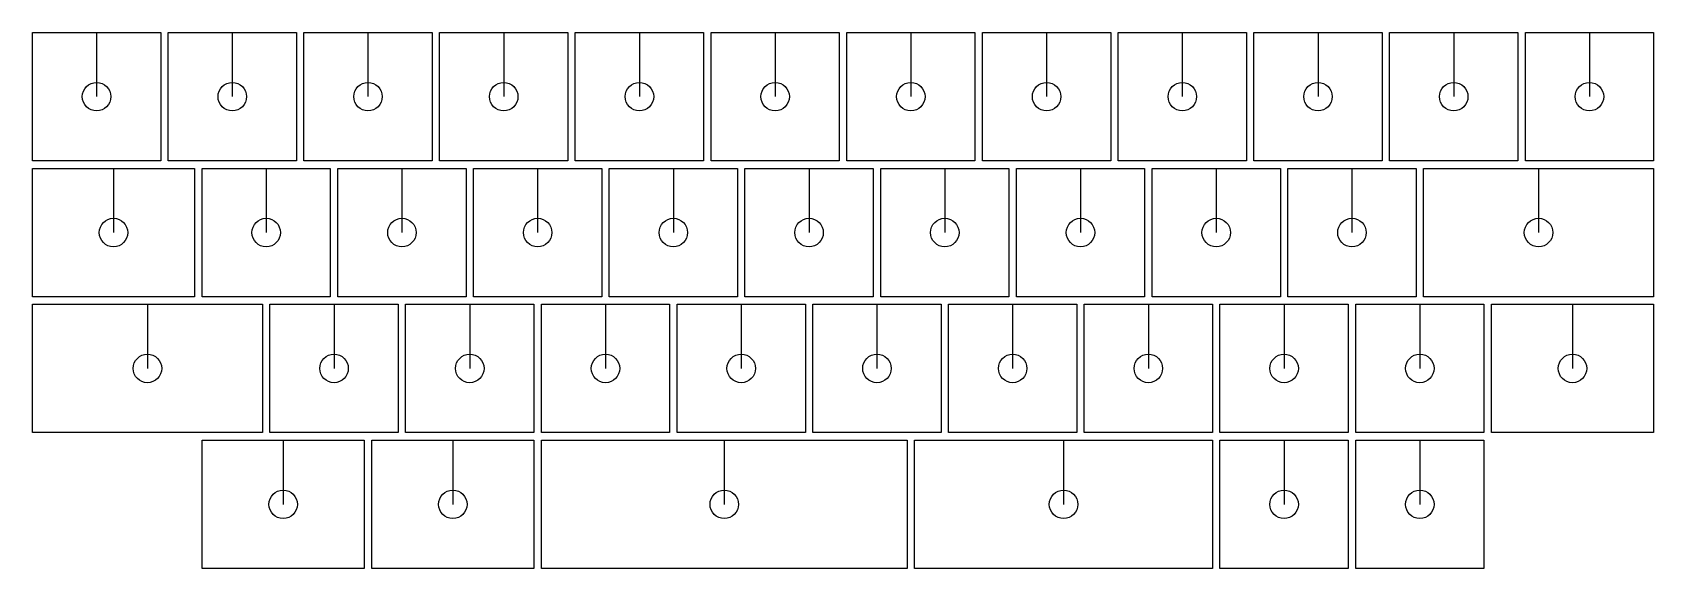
# Model space of a CAD drawing. Header units: millimetres. Extents: x -9 to 219, y -66 to 9.
import ezdxf

# ---------------------------------------------------------------- set-up
doc = ezdxf.new("R2010")
doc.units = ezdxf.units.MM
doc.layers.add('switch', color=210, linetype='Continuous')

msp = doc.modelspace()

# ---------------------------------------------------------------- linework, layer by layer
at = {"layer": 'switch'}
for p, q in [((0, 9), (0, 0)), ((19.05005, 9), (19.05005, 0)), ((38.10005, 9), (38.10005, 0)), ((57.15005, 9), (57.15005, 0)), ((76.20005, 9), (76.20005, 0)), ((95.24865, 9), (95.24865, 0)), ((114.29835, 9), (114.29835, 0)), ((133.35035, 9), (133.35035, 0)), ((152.40035, 9), (152.40035, 0)), ((171.45035, 9), (171.45035, 0)), ((190.50035, 9), (190.50035, 0)), ((209.55035, 9), (209.55035, 0)), ((2.38126, -10.05), (2.38126, -19.05)), ((23.81255, -10.05), (23.81255, -19.05)), ((42.86255, -10.05), (42.86255, -19.05)), ((61.91255, -10.05), (61.91255, -19.05)), ((80.96255, -10.05), (80.96255, -19.05)), ((100.01235, -10.05), (100.01235, -19.05)), ((119.06235, -10.05), (119.06235, -19.05)), ((138.11235, -10.05), (138.11235, -19.05)), ((157.16235, -10.05), (157.16235, -19.05)), ((176.21235, -10.05), (176.21235, -19.05)), ((202.40635, -10.05), (202.40635, -19.05)), ((7.14238, -29.1002), (7.14238, -38.1002)), ((33.33755, -29.1002), (33.33755, -38.1002)), ((52.38755, -29.1002), (52.38755, -38.1002)), ((71.43755, -29.1002), (71.43755, -38.1002)), ((90.48755, -29.1002), (90.48755, -38.1002)), ((109.53735, -29.1002), (109.53735, -38.1002)), ((128.58735, -29.1002), (128.58735, -38.1002)), ((147.63735, -29.1002), (147.63735, -38.1002)), ((166.68735, -29.1002), (166.68735, -38.1002)), ((185.73735, -29.1002), (185.73735, -38.1002)), ((207.16735, -29.1002), (207.16735, -38.1002)), ((26.19235, -48.15016), (26.19235, -57.15016)), ((50.00635, -48.15016), (50.00635, -57.15016)), ((88.10635, -48.15016), (88.10635, -57.15016)), ((135.73135, -48.15016), (135.73135, -57.15016)), ((166.68735, -48.15016), (166.68735, -57.15016)), ((185.73735, -48.15016), (185.73735, -57.15016))]:
    msp.add_line(p, q, dxfattribs=at)
for points in [[(-9, 9), (9, 9), (9, -9), (-9, -9)], [(10.05005, 9), (28.05005, 9), (28.05005, -9), (10.05005, -9)], [(29.10005, 9), (47.10005, 9), (47.10005, -9), (29.10005, -9)], [(48.15005, 9), (66.15005, 9), (66.15005, -9), (48.15005, -9)], [(67.20005, 9), (85.20005, 9), (85.20005, -9), (67.20005, -9)], [(86.24865, 9), (104.24865, 9), (104.24865, -9), (86.24865, -9)], [(105.29835, 9), (123.29835, 9), (123.29835, -9), (105.29835, -9)], [(124.35035, 9), (142.35035, 9), (142.35035, -9), (124.35035, -9)], [(143.40035, 9), (161.40035, 9), (161.40035, -9), (143.40035, -9)], [(162.45035, 9), (180.45035, 9), (180.45035, -9), (162.45035, -9)], [(181.50035, 9), (199.50035, 9), (199.50035, -9), (181.50035, -9)], [(200.55035, 9), (218.55035, 9), (218.55035, -9), (200.55035, -9)], [(-8.99999, -10.05), (13.76251, -10.05), (13.76251, -28.05), (-8.99999, -28.05)], [(14.81255, -10.05), (32.81255, -10.05), (32.81255, -28.05), (14.81255, -28.05)], [(33.86255, -10.05), (51.86255, -10.05), (51.86255, -28.05), (33.86255, -28.05)], [(52.91255, -10.05), (70.91255, -10.05), (70.91255, -28.05), (52.91255, -28.05)], [(71.96255, -10.05), (89.96255, -10.05), (89.96255, -28.05), (71.96255, -28.05)], [(91.01235, -10.05), (109.01235, -10.05), (109.01235, -28.05), (91.01235, -28.05)], [(110.06235, -10.05), (128.06235, -10.05), (128.06235, -28.05), (110.06235, -28.05)], [(129.11235, -10.05), (147.11235, -10.05), (147.11235, -28.05), (129.11235, -28.05)], [(148.16235, -10.05), (166.16235, -10.05), (166.16235, -28.05), (148.16235, -28.05)], [(167.21235, -10.05), (185.21235, -10.05), (185.21235, -28.05), (167.21235, -28.05)], [(186.2626, -10.05), (218.5501, -10.05), (218.5501, -28.05), (186.2626, -28.05)], [(-9.00137, -29.1002), (23.28613, -29.1002), (23.28613, -47.1002), (-9.00137, -47.1002)], [(24.33755, -29.1002), (42.33755, -29.1002), (42.33755, -47.1002), (24.33755, -47.1002)], [(43.38755, -29.1002), (61.38755, -29.1002), (61.38755, -47.1002), (43.38755, -47.1002)], [(62.43755, -29.1002), (80.43755, -29.1002), (80.43755, -47.1002), (62.43755, -47.1002)], [(81.48755, -29.1002), (99.48755, -29.1002), (99.48755, -47.1002), (81.48755, -47.1002)], [(100.53735, -29.1002), (118.53735, -29.1002), (118.53735, -47.1002), (100.53735, -47.1002)], [(119.58735, -29.1002), (137.58735, -29.1002), (137.58735, -47.1002), (119.58735, -47.1002)], [(138.63735, -29.1002), (156.63735, -29.1002), (156.63735, -47.1002), (138.63735, -47.1002)], [(157.68735, -29.1002), (175.68735, -29.1002), (175.68735, -47.1002), (157.68735, -47.1002)], [(176.73735, -29.1002), (194.73735, -29.1002), (194.73735, -47.1002), (176.73735, -47.1002)], [(195.7861, -29.1002), (218.5486, -29.1002), (218.5486, -47.1002), (195.7861, -47.1002)], [(14.8111, -48.15016), (37.5736, -48.15016), (37.5736, -66.15016), (14.8111, -66.15016)], [(38.6251, -48.15016), (61.3876, -48.15016), (61.3876, -66.15016), (38.6251, -66.15016)], [(62.4376, -48.15016), (113.7751, -48.15016), (113.7751, -66.15016), (62.4376, -66.15016)], [(114.8251, -48.15016), (156.6376, -48.15016), (156.6376, -66.15016), (114.8251, -66.15016)], [(157.68735, -48.15016), (175.68735, -48.15016), (175.68735, -66.15016), (157.68735, -66.15016)], [(176.73735, -48.15016), (194.73735, -48.15016), (194.73735, -66.15016), (176.73735, -66.15016)]]:
    msp.add_lwpolyline(points, close=True, dxfattribs=at)
for centre in [(0, 0), (19.05005, 0), (38.10005, 0), (57.15005, 0), (76.20005, 0), (95.24865, 0), (114.29835, 0), (133.35035, 0), (152.40035, 0), (171.45035, 0), (190.50035, 0), (209.55035, 0), (2.38126, -19.05), (23.81255, -19.05), (42.86255, -19.05), (61.91255, -19.05), (80.96255, -19.05), (100.01235, -19.05), (119.06235, -19.05), (138.11235, -19.05), (157.16235, -19.05), (176.21235, -19.05), (202.40635, -19.05), (7.14238, -38.1002), (33.33755, -38.1002), (52.38755, -38.1002), (71.43755, -38.1002), (90.48755, -38.1002), (109.53735, -38.1002), (128.58735, -38.1002), (147.63735, -38.1002), (166.68735, -38.1002), (185.73735, -38.1002), (207.16735, -38.1002), (26.19235, -57.15016), (50.00635, -57.15016), (88.10635, -57.15016), (135.73135, -57.15016), (166.68735, -57.15016), (185.73735, -57.15016)]:
    msp.add_circle(centre, 2, dxfattribs=at)

doc.saveas('drawing.dxf')
